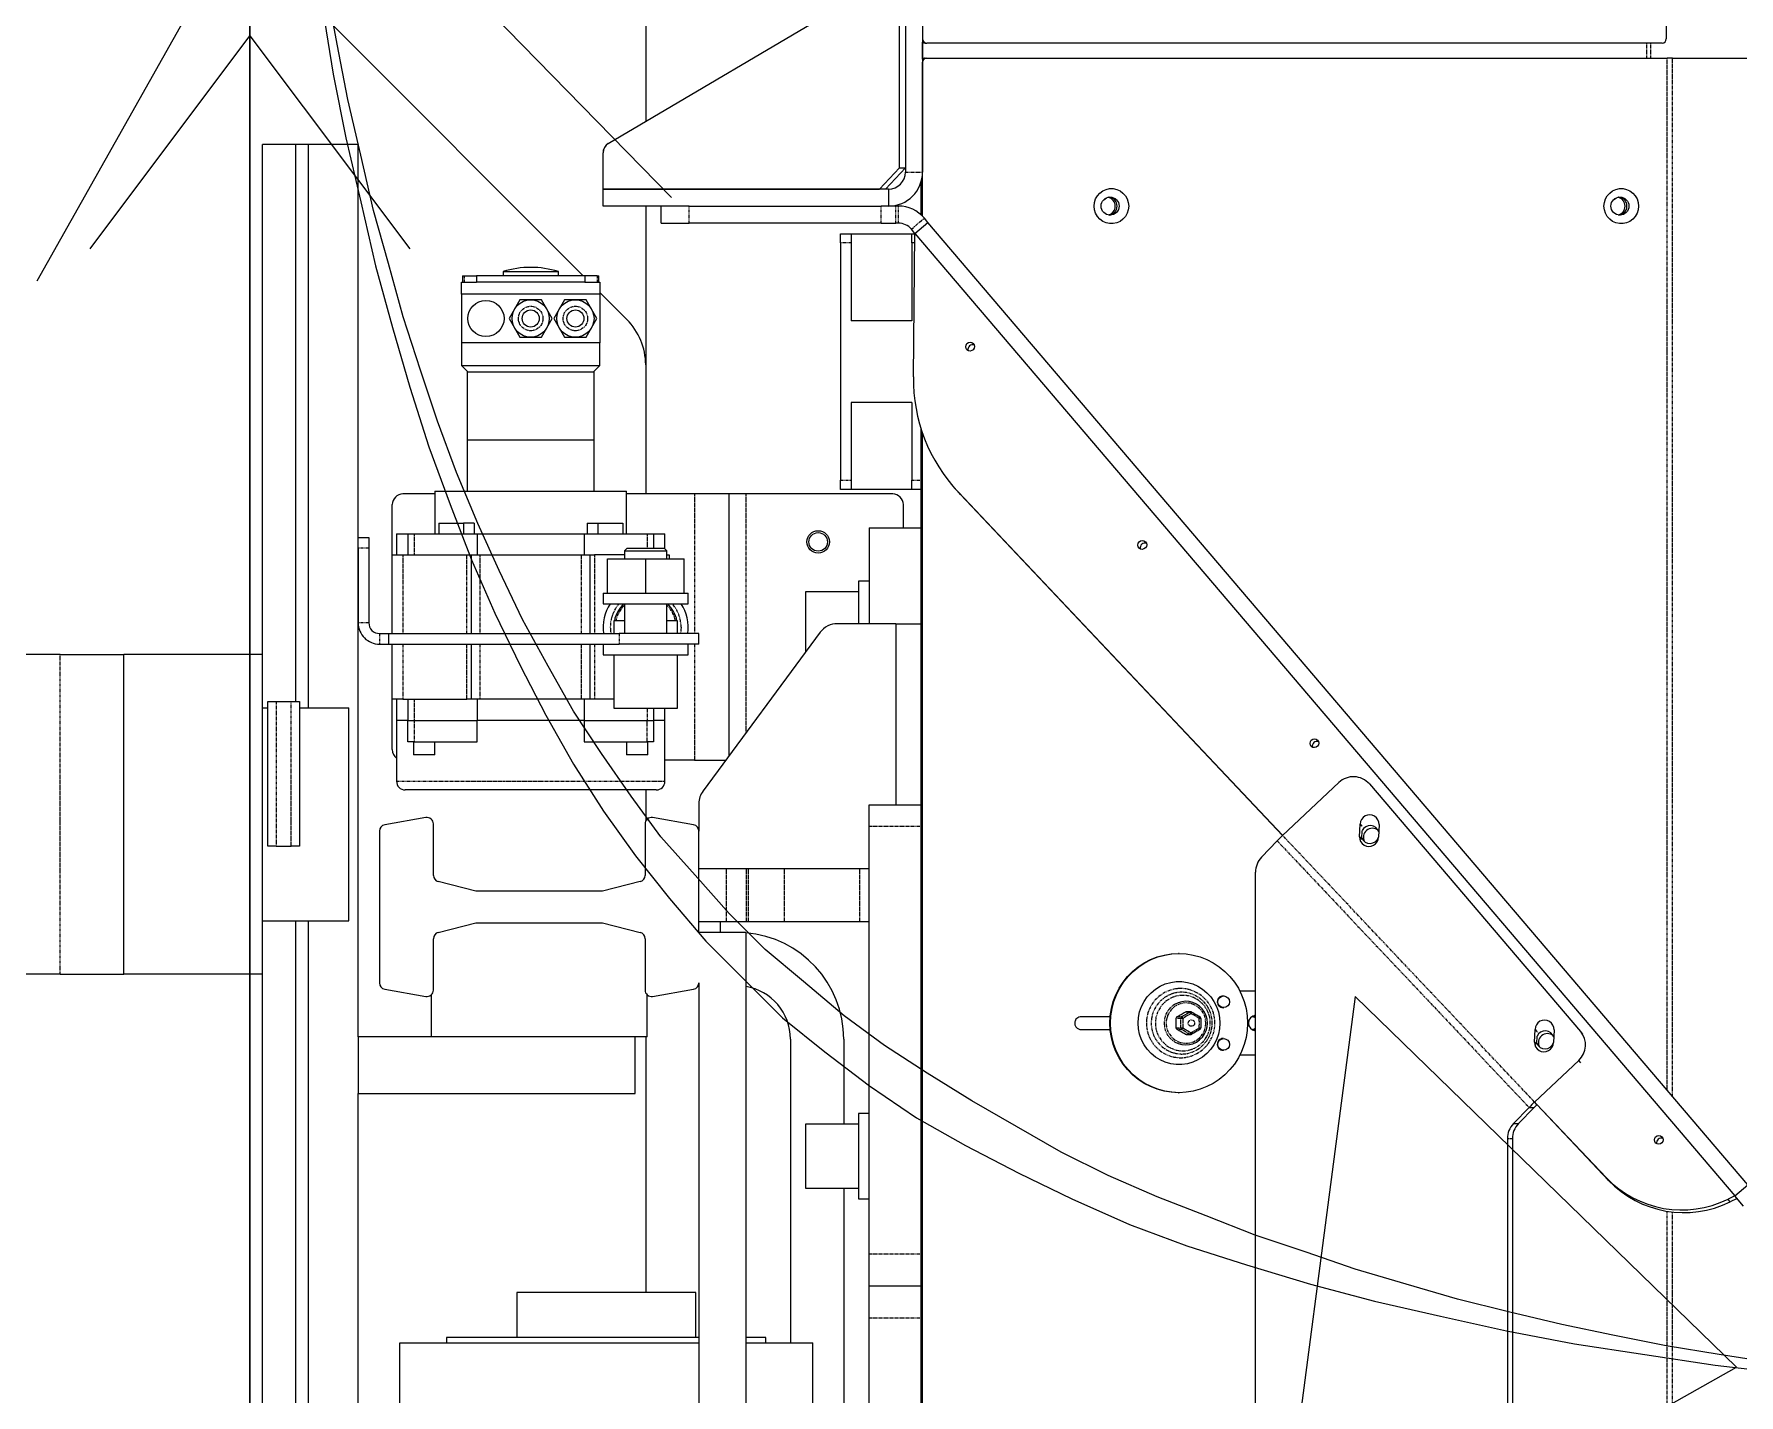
# Model space of a CAD drawing. Header units: millimetres. Extents: x -18594 to 273470, y -238787 to 48452.
# Drawn here: x 68400 to 69200, y -114764 to -114125 of the extents above; entities that cross this region are included whole.
import ezdxf

# ---------------------------------------------------------------- set-up
doc = ezdxf.new("R2010")
doc.units = ezdxf.units.MM
doc.linetypes.add('Xref AGV layout$0$PHANTOM', pattern=[2.5, 1.25, -0.25, 0.25, -0.25, 0.25, -0.25])
doc.layers.add('AM_BOR', color=4, linetype='Continuous', lineweight=25)
for name, color, linetype, true_color in [('Xref AGV layout$0$Ndc8_F_Moderate', 5, 'Continuous', 0x0000ff), ('Xref AGV layout$0$Ndc8_F_TurnLeftModerate', 5, 'Continuous', 0x0000ff), ('Xref AGV layout$0$Ndc8_InAdjust_HOP', 1, 'Continuous', 0xff0000), ('Xref AGV layout$0$Ndc8_R_TurnRight_InAdj_Slow', 1, 'Continuous', 0xff0000)]:
    doc.layers.add(name, color=color, linetype=linetype, true_color=true_color)

# ---------------------------------------------------------------- blocks, each defined once
blk = doc.blocks.new('Xref AGV layout$0$A$C343F789C')
at = {"color": 7, "linetype": 'Continuous', "lineweight": 25}
for p, q in [((3451.44, 1824.95), (3451.44, 1795.38)), ((2954.59, 1746.31), (3073.11, 1816.26)), ((2972.17, 1816.88), (2972.17, 1756.69)), ((3091.43, 1734.88), (3091.43, 1816.88)), ((3094.17, 1816.88), (3094.17, 1732.88)), ((3102.17, 1816.88), (3102.17, 1732.88)), ((2942.85, 1684.13), (2823.63, 1803.35)), ((3102.19, 1785.89), (3102.19, 1793.84)), ((3103.44, 1793.38), (3104.14, 1793.38)), ((3449.47, 1793.38), (3104.14, 1793.38)), ((3103.49, 1786.38), (3104.17, 1786.38)), ((3104.17, 1786.38), (3451.83, 1786.38)), ((3454.32, 1786.38), (3451.83, 1786.38)), ((3454.32, 1786.38), (3635.03, 1786.38)), ((3102.2, 1712.17), (3102.2, 1784.38)), ((2807.93, 1745.88), (2792.17, 1745.88)), ((2792.17, 1506.38), (2792.17, 1745.88)), ((2807.93, 1484.3), (2807.93, 1745.88)), ((2813.76, 1745.88), (2807.93, 1745.88)), ((2813.76, 1481.38), (2813.76, 1745.88)), ((2837.17, 1745.88), (2813.76, 1745.88)), ((2837.17, 1326.88), (2837.17, 1745.88)), ((2952.17, 1724.88), (2952.17, 1741.94)), ((3082.04, 1724.88), (3091.43, 1734.88)), ((3094.17, 1734.88), (3084.77, 1724.88)), ((3091.43, 1734.88), (3094.17, 1734.88)), ((2952.17, 1716.88), (2952.17, 1724.88)), ((3086.17, 1724.88), (2952.17, 1724.88)), ((2952.17, 1724.88), (3082.04, 1724.88)), ((3086.17, 1724.88), (3086.17, 1716.88)), ((3101.52, 1712.82), (3101.52, 1728.36)), ((2991.72, 1716.88), (2952.17, 1716.88)), ((2972.17, 1716.88), (2972.17, 1581.76)), ((2979.4, 1708.88), (2979.4, 1716.88)), ((2992.56, 1716.88), (2991.72, 1716.88)), ((2992.56, 1716.88), (3082.79, 1716.88)), ((3083.65, 1716.88), (3082.79, 1716.88)), ((3086.17, 1716.88), (3083.65, 1716.88)), ((3089.64, 1716.88), (3086.17, 1716.88)), ((3090.86, 1716.88), (3089.64, 1716.88)), ((2979.4, 1708.88), (2992.56, 1708.88)), ((3082.79, 1708.88), (2992.56, 1708.88)), ((3082.79, 1708.88), (3089.64, 1708.88)), ((3090.86, 1708.88), (3089.64, 1708.88)), ((3098.64, 1704.08), (3096.95, 1706.07)), ((3098.64, 1704.08), (3104.73, 1709.27)), ((3104.73, 1709.27), (3103.04, 1711.26)), ((3489.76, 1257.49), (3104.73, 1709.27)), ((3063.67, 1703.88), (3068.67, 1703.88)), ((3063.67, 1699.58), (3063.67, 1703.88)), ((3063.67, 1699.58), (3063.67, 1588.18)), ((3068.67, 1703.88), (3097.17, 1703.88)), ((3068.67, 1703.88), (3068.67, 1699.58)), ((3068.67, 1699.58), (3068.67, 1663.09)), ((3097.17, 1703.88), (3098.64, 1703.88)), ((3097.17, 1699.58), (3097.17, 1703.88)), ((3097.17, 1699.58), (3097.17, 1663.09)), ((3097.88, 1636.74), (3098.64, 1704.08)), ((3098.64, 1704.08), (3483.67, 1252.3)), ((2886.17, 1684.13), (2886.17, 1681.13)), ((2886.17, 1684.13), (2886.98, 1684.13)), ((2886.98, 1684.13), (2892.67, 1684.13)), ((2892.67, 1684.13), (2892.67, 1681.13)), ((2943.67, 1684.13), (2892.67, 1684.13)), ((2905.17, 1686.13), (2905.17, 1684.13)), ((2905.17, 1686.13), (2931.17, 1686.13)), ((2931.17, 1684.13), (2931.17, 1686.13)), ((2943.67, 1684.13), (2943.67, 1681.13)), ((2949.36, 1684.13), (2943.67, 1684.13)), ((2949.36, 1684.13), (2950.17, 1684.13)), ((2950.17, 1681.13), (2950.17, 1684.13)), ((2885.67, 1675.63), (2885.67, 1681.13)), ((2885.67, 1681.13), (2892.67, 1681.13)), ((2950.67, 1675.63), (2885.67, 1675.63)), ((2885.67, 1675.63), (2885.67, 1652.63)), ((2943.67, 1681.13), (2892.67, 1681.13)), ((2943.67, 1681.13), (2950.67, 1681.13)), ((2950.67, 1681.13), (2950.67, 1675.63)), ((2963.38, 1663.6), (2950.67, 1676.31)), ((2950.67, 1675.63), (2950.67, 1652.63)), ((2910.59, 1668.51), (2908.06, 1664.13)), ((2913.12, 1672.88), (2910.59, 1668.51)), ((2918.17, 1672.88), (2913.12, 1672.88)), ((2923.22, 1672.88), (2918.17, 1672.88)), ((2925.75, 1668.51), (2923.22, 1672.88)), ((2928.27, 1664.13), (2925.75, 1668.51)), ((2931.59, 1668.51), (2929.06, 1664.13)), ((2934.12, 1672.88), (2931.59, 1668.51)), ((2939.17, 1672.88), (2934.12, 1672.88)), ((2944.22, 1672.88), (2939.17, 1672.88)), ((2946.75, 1668.51), (2944.22, 1672.88)), ((2949.27, 1664.13), (2946.75, 1668.51)), ((2908.06, 1664.13), (2910.59, 1659.76)), ((2910.59, 1659.76), (2913.12, 1655.38)), ((2923.22, 1655.38), (2925.75, 1659.76)), ((2925.75, 1659.76), (2928.27, 1664.13)), ((2929.06, 1664.13), (2931.59, 1659.76)), ((2931.59, 1659.76), (2934.12, 1655.38)), ((2944.22, 1655.38), (2946.75, 1659.76)), ((2946.75, 1659.76), (2949.27, 1664.13)), ((3097.17, 1663.09), (3068.67, 1663.09)), ((2885.67, 1652.63), (2885.67, 1642.13)), ((2950.67, 1652.63), (2885.67, 1652.63)), ((2913.12, 1655.38), (2918.17, 1655.38)), ((2918.17, 1655.38), (2923.22, 1655.38)), ((2934.12, 1655.38), (2939.17, 1655.38)), ((2939.17, 1655.38), (2944.22, 1655.38)), ((2950.67, 1642.13), (2950.67, 1652.63)), ((2885.67, 1642.13), (2888.67, 1639.13)), ((2885.67, 1642.13), (2950.67, 1642.13)), ((2947.67, 1639.13), (2950.67, 1642.13)), ((2888.42, 1639.13), (2888.42, 1607.13)), ((2888.42, 1639.13), (2947.92, 1639.13)), ((2947.92, 1607.13), (2947.92, 1639.13)), ((3097.17, 1624.67), (3068.67, 1624.67)), ((3068.67, 1624.67), (3068.67, 1588.18)), ((3097.17, 1624.67), (3097.17, 1588.18)), ((3101.52, 679.52), (3101.52, 1612.24)), ((3102.2, 681.58), (3102.2, 1610.19)), ((2888.42, 1607.13), (2888.42, 1583.13)), ((2888.42, 1607.13), (2947.92, 1607.13)), ((2947.92, 1583.13), (2947.92, 1607.13)), ((3063.67, 1583.88), (3063.67, 1588.18)), ((3068.67, 1588.18), (3068.67, 1583.88)), ((3097.17, 1583.88), (3097.17, 1588.18)), ((3116.26, 1585.64), (3117.33, 1584.39)), ((2873.17, 1581.76), (2858.17, 1581.76)), ((2873.17, 1583.13), (2873.17, 1563.13)), ((2873.17, 1583.13), (2963.17, 1583.13)), ((2963.17, 1563.13), (2963.17, 1583.13)), ((2995.17, 1581.76), (2963.17, 1581.76)), ((3011.17, 1581.76), (2995.17, 1581.76)), ((3011.17, 1581.76), (3011.17, 1458.68)), ((3019.17, 1581.76), (3011.17, 1581.76)), ((3088.17, 1581.76), (3019.17, 1581.76)), ((3068.67, 1583.88), (3063.67, 1583.88)), ((3097.17, 1583.88), (3068.67, 1583.88)), ((3101.52, 1583.88), (3097.17, 1583.88)), ((3119.97, 1581.45), (3117.33, 1584.39)), ((3271.33, 1421.49), (3118.9, 1582.7)), ((3271.26, 1421.43), (3119.97, 1581.45)), ((2853.17, 1553.13), (2853.17, 1576.76)), ((3093.17, 1565.88), (3093.17, 1576.76)), ((2837.17, 1561.26), (2842.17, 1561.26)), ((2842.17, 1561.26), (2842.17, 1556.26)), ((2855.17, 1563.13), (2855.17, 1553.13)), ((2855.17, 1563.13), (2860.42, 1563.13)), ((2860.42, 1563.13), (2860.42, 1553.13)), ((2860.42, 1563.13), (2863.42, 1563.13)), ((2863.42, 1563.13), (2892.99, 1563.13)), ((2874.96, 1568.13), (2874.96, 1563.13)), ((2874.96, 1568.13), (2886.62, 1568.13)), ((2886.62, 1568.13), (2886.62, 1563.13)), ((2891.64, 1568.13), (2886.62, 1568.13)), ((2891.64, 1568.13), (2891.64, 1563.13)), ((2892.99, 1563.13), (2892.99, 1553.13)), ((2892.99, 1563.13), (2943.35, 1563.13)), ((2943.35, 1563.13), (2943.35, 1553.13)), ((2943.35, 1563.13), (2972.92, 1563.13)), ((2944.7, 1568.13), (2944.7, 1563.13)), ((2944.7, 1568.13), (2949.71, 1568.13)), ((2949.71, 1568.13), (2949.71, 1563.13)), ((2949.71, 1568.13), (2961.38, 1568.13)), ((2961.38, 1568.13), (2961.38, 1563.13)), ((2972.92, 1563.13), (2975.92, 1563.13)), ((2975.92, 1563.13), (2975.92, 1556.26)), ((2975.92, 1563.13), (2981.17, 1563.13)), ((2981.17, 1556.01), (2981.17, 1563.13)), ((3077.17, 1565.88), (3077.17, 1520.88)), ((3077.17, 1565.88), (3101.52, 1565.88)), ((2837.17, 1556.26), (2837.17, 1521.26)), ((2842.17, 1556.26), (2842.17, 1521.26)), ((2853.17, 1516.26), (2853.17, 1553.13)), ((2853.17, 1553.13), (2858.17, 1553.13)), ((2858.17, 1553.13), (2888.17, 1553.13)), ((2888.17, 1553.13), (2890.17, 1553.13)), ((2890.17, 1553.13), (2890.17, 1516.26)), ((2890.17, 1553.13), (2894.3, 1553.13)), ((2894.3, 1553.13), (2942.03, 1553.13)), ((2942.03, 1553.13), (2946.17, 1553.13)), ((2946.17, 1516.26), (2946.17, 1553.13)), ((2946.17, 1553.13), (2948.17, 1553.13)), ((2962.17, 1553.13), (2948.17, 1553.13)), ((2963.42, 1556.26), (2962.17, 1555.01)), ((2962.17, 1555.01), (2962.17, 1551.26)), ((2962.17, 1555.01), (2982.17, 1555.01)), ((2963.42, 1556.26), (2980.92, 1556.26)), ((2982.17, 1555.01), (2980.92, 1556.26)), ((2982.17, 1551.26), (2982.17, 1555.01)), ((2982.17, 1553.13), (2983.17, 1553.13)), ((2983.17, 1553.13), (2983.17, 1551.26)), ((2954.17, 1535.26), (2954.17, 1551.26)), ((2954.17, 1551.26), (2972.17, 1551.26)), ((2972.17, 1535.26), (2972.17, 1551.26)), ((2972.17, 1551.26), (2990.17, 1551.26)), ((2990.17, 1535.26), (2990.17, 1551.26)), ((3077.17, 1540.88), (3072.17, 1540.88)), ((3072.17, 1540.88), (3072.17, 1520.88)), ((2952.17, 1535.26), (2952.17, 1530.26)), ((2952.17, 1535.26), (2954.17, 1535.26)), ((2952.17, 1530.26), (2992.17, 1530.26)), ((2954.17, 1535.26), (2955.62, 1535.26)), ((2955.62, 1535.26), (2970.72, 1535.26)), ((2962.17, 1530.26), (2962.17, 1516.26)), ((2970.72, 1535.26), (2972.17, 1535.26)), ((2972.17, 1535.26), (2973.62, 1535.26)), ((2973.62, 1535.26), (2988.72, 1535.26)), ((2982.17, 1516.26), (2982.17, 1530.26)), ((2988.72, 1535.26), (2990.17, 1535.26)), ((2990.17, 1535.26), (2992.17, 1535.26)), ((2992.17, 1530.26), (2992.17, 1535.26)), ((3072.17, 1535.88), (3047.17, 1535.88)), ((3047.17, 1535.88), (3047.17, 1520.88)), ((2957.17, 1522.26), (2957.17, 1516.26)), ((2962.17, 1522.26), (2957.17, 1522.26)), ((2987.17, 1522.26), (2982.17, 1522.26)), ((2987.17, 1516.26), (2987.17, 1522.26)), ((2847.17, 1516.26), (2851.42, 1516.26)), ((2851.42, 1516.26), (2851.42, 1511.26)), ((2851.42, 1516.26), (2959.67, 1516.26)), ((2997.17, 1516.26), (2959.67, 1516.26)), ((2997.17, 1511.26), (2997.17, 1516.26)), ((3054.13, 1516.82), (2999.13, 1442.38)), ((3047.17, 1520.88), (3047.17, 1507.41)), ((3089.67, 1520.88), (3062.17, 1520.88)), ((3089.67, 1520.88), (3089.67, 1435.88)), ((3089.67, 1520.88), (3101.52, 1520.88)), ((2697.17, 1506.38), (357.17, 1506.38)), ((2697.17, 1506.38), (2727.17, 1506.38)), ((2792.17, 1506.38), (2727.17, 1506.38)), ((2727.17, 1356.38), (2727.17, 1506.38)), ((2792.17, 1356.38), (2792.17, 1506.38)), ((2847.17, 1511.26), (2851.42, 1511.26)), ((2851.42, 1511.26), (2959.67, 1511.26)), ((2853.17, 1485.38), (2853.17, 1511.26)), ((2890.17, 1511.26), (2890.17, 1485.38)), ((2946.17, 1485.38), (2946.17, 1511.26)), ((2952.17, 1511.26), (2952.17, 1506.26)), ((2952.17, 1506.26), (2992.17, 1506.26)), ((2956.97, 1506.26), (2957.17, 1506.03)), ((2957.17, 1506.26), (2957.17, 1481.26)), ((2997.17, 1511.26), (2959.67, 1511.26)), ((2987.17, 1481.26), (2987.17, 1506.26)), ((2987.17, 1506.03), (2987.37, 1506.26)), ((2992.17, 1506.26), (2992.17, 1511.26)), ((2792.17, 1481.38), (2794.67, 1481.38)), ((2794.67, 1416.38), (2794.67, 1484.3)), ((2794.67, 1484.3), (2798.67, 1484.3)), ((2798.67, 1484.3), (2805.67, 1484.3)), ((2805.67, 1484.3), (2809.67, 1484.3)), ((2809.67, 1484.3), (2809.67, 1416.38)), ((2809.67, 1481.38), (2832.78, 1481.38)), ((2832.78, 1381.38), (2832.78, 1481.38)), ((2853.17, 1461.76), (2853.17, 1485.38)), ((2858.17, 1485.38), (2853.17, 1485.38)), ((2855.17, 1485.38), (2855.17, 1475.38)), ((2858.17, 1485.38), (2888.17, 1485.38)), ((2860.42, 1485.38), (2860.42, 1475.38)), ((2890.17, 1485.38), (2888.17, 1485.38)), ((2894.3, 1485.38), (2890.17, 1485.38)), ((2892.99, 1485.38), (2892.99, 1475.38)), ((2942.03, 1485.38), (2894.3, 1485.38)), ((2946.17, 1485.38), (2942.03, 1485.38)), ((2943.35, 1485.38), (2943.35, 1475.38)), ((2948.17, 1485.38), (2946.17, 1485.38)), ((2957.17, 1485.38), (2948.17, 1485.38)), ((2957.17, 1481.26), (2987.17, 1481.26)), ((2975.92, 1481.26), (2975.92, 1475.38)), ((2981.17, 1475.38), (2981.17, 1481.26)), ((2855.17, 1475.38), (2855.17, 1446.88)), ((2860.42, 1475.38), (2855.17, 1475.38)), ((2860.42, 1465.38), (2860.42, 1475.38)), ((2860.42, 1475.38), (2863.42, 1475.38)), ((2863.42, 1475.38), (2892.99, 1475.38)), ((2892.99, 1465.38), (2892.99, 1475.38)), ((2943.35, 1475.38), (2892.99, 1475.38)), ((2943.35, 1475.38), (2943.35, 1465.38)), ((2943.35, 1475.38), (2972.92, 1475.38)), ((2972.92, 1475.38), (2975.92, 1475.38)), ((2981.17, 1475.38), (2975.92, 1475.38)), ((2975.92, 1475.38), (2975.92, 1465.38)), ((2981.17, 1446.88), (2981.17, 1475.38)), ((2863.42, 1465.38), (2860.42, 1465.38)), ((2863.17, 1465.38), (2863.17, 1459.38)), ((2863.42, 1465.38), (2892.99, 1465.38)), ((2873.17, 1459.38), (2873.17, 1465.38)), ((2943.35, 1465.38), (2972.92, 1465.38)), ((2963.17, 1465.38), (2963.17, 1459.38)), ((2975.92, 1465.38), (2972.92, 1465.38)), ((2973.17, 1459.38), (2973.17, 1465.38)), ((2873.17, 1459.38), (2863.17, 1459.38)), ((2973.17, 1459.38), (2963.17, 1459.38)), ((2995.17, 1456.76), (2981.17, 1456.76)), ((2995.17, 1456.76), (3009.75, 1456.76)), ((2977.17, 1442.88), (2859.17, 1442.88)), ((2972.17, 1442.88), (2972.17, 1428.19)), ((3271.29, 1421.46), (3297.67, 1446.27)), ((3312, 1445.65), (3411.23, 1329.5)), ((2997.17, 1436.43), (2997.17, 1423.48)), ((3077.17, 1425.88), (3077.17, 1435.88)), ((3077.17, 1435.88), (3101.52, 1435.88)), ((2868.95, 1429.84), (2849.65, 1426.43)), ((2872.47, 1402.75), (2872.47, 1426.88)), ((2971.87, 1426.88), (2971.87, 1402.75)), ((2994.69, 1426.43), (2975.39, 1429.84)), ((3077.17, 1405.88), (3077.17, 1425.88)), ((3307.38, 1420.89), (3307.66, 1426.81)), ((3316.57, 1426.59), (3316.29, 1420.67)), ((2847.17, 1423.48), (2847.17, 1352.29)), ((2997.17, 1375.88), (2997.17, 1423.48)), ((3261.36, 1411.31), (3268.72, 1418.93)), ((3308.47, 1420.24), (3308.63, 1423.68)), ((2798.67, 1416.38), (2794.67, 1416.38)), ((2798.67, 1416.38), (2805.67, 1416.38)), ((2809.67, 1416.38), (2805.67, 1416.38)), ((3010.05, 1405.88), (2997.17, 1405.88)), ((3019.59, 1405.88), (3010.05, 1405.88)), ((3020.44, 1405.88), (3019.59, 1405.88)), ((3037.3, 1405.88), (3020.44, 1405.88)), ((3072.72, 1405.88), (3037.3, 1405.88)), ((3077.17, 1405.88), (3072.72, 1405.88)), ((3077.17, 1380.88), (3077.17, 1405.88)), ((3258.52, 887.56), (3258.52, 1404.2)), ((2892.47, 1395.38), (2874.74, 1399.84)), ((2951.87, 1395.38), (2892.47, 1395.38)), ((2969.6, 1399.84), (2951.87, 1395.38)), ((2792.17, 1381.38), (2832.78, 1381.38)), ((2807.93, 913.3), (2807.93, 1381.38)), ((2813.76, 910.38), (2813.76, 1381.38)), ((2874.74, 1375.93), (2892.47, 1380.38)), ((2892.47, 1380.38), (2951.87, 1380.38)), ((2951.87, 1380.38), (2969.6, 1375.93)), ((3010.05, 1380.88), (2997.17, 1380.88)), ((3007.17, 1380.88), (3007.17, 1375.88)), ((3019.59, 1380.88), (3010.05, 1380.88)), ((3020.44, 1380.88), (3019.59, 1380.88)), ((3037.3, 1380.88), (3020.44, 1380.88)), ((3072.72, 1380.88), (3037.3, 1380.88)), ((3077.17, 1380.88), (3072.72, 1380.88)), ((3077.17, 1225.01), (3077.17, 1380.88)), ((2872.47, 1348.88), (2872.47, 1373.02)), ((2971.87, 1373.02), (2971.87, 1348.88)), ((3019.17, 1375.88), (2997.17, 1375.88)), ((3019.17, 1375.88), (3007.17, 1375.88)), ((3019.17, 1375.88), (3019.17, 915.88)), ((3019.17, 1375.88), (3019.17, 1375.88)), ((3222.62, 1366.03), (3222.35, 1366.03)), ((2697.17, 1356.38), (357.17, 1356.38)), ((2697.17, 1356.38), (2727.17, 1356.38)), ((2792.17, 1356.38), (2727.17, 1356.38)), ((2792.17, 947.38), (2792.17, 1356.38)), ((2849.65, 1349.33), (2868.95, 1345.93)), ((2871.47, 1346.65), (2871.47, 1326.88)), ((2972.87, 1326.88), (2972.87, 1346.65)), ((2975.39, 1345.93), (2994.69, 1349.33)), ((2997.17, 1352.29), (2997.17, 939.48)), ((3243.57, 1346.13), (3243.31, 1346.13)), ((3258.52, 1348.38), (3251.2, 1348.38)), ((3228.11, 1338.71), (3226, 1338.71)), ((3243.31, 1340.63), (3243.57, 1340.63)), ((3232.32, 1336.41), (3232.3, 1336.41)), ((3232.3, 1330.35), (3232.32, 1330.36)), ((3232.81, 1335.56), (3232.79, 1335.55)), ((3232.79, 1331.22), (3232.81, 1331.21)), ((3389.54, 1324.49), (3389.81, 1330.41)), ((3398.73, 1330.19), (3398.45, 1324.27)), ((3412.32, 1328.21), (3411.3, 1329.42)), ((2837.17, 1326.88), (2837.17, 1300.28)), ((2913.77, 1326.88), (2837.17, 1326.88)), ((2930.56, 1326.88), (2913.77, 1326.88)), ((2967.17, 1326.88), (2930.56, 1326.88)), ((2972.87, 1326.88), (2967.17, 1326.88)), ((2967.17, 1300.28), (2967.17, 1326.88)), ((2972.17, 1326.88), (2972.17, 1206.88)), ((3040.17, 1325.88), (3040.17, 1183.38)), ((3065.17, 1325.88), (3065.17, 1285.88)), ((3226, 1328.05), (3228.11, 1328.05)), ((3243.57, 1326.13), (3243.31, 1326.13)), ((3390.63, 1323.84), (3390.79, 1327.28)), ((3243.31, 1320.63), (3243.57, 1320.63)), ((3258.52, 1318.38), (3251.2, 1318.38)), ((3410.35, 1315.9), (3389.57, 1296.35)), ((2837.17, 1300.28), (2967.17, 1300.28)), ((2837.17, 991.48), (2837.17, 1300.28)), ((3222.35, 1300.73), (3222.62, 1300.73)), ((3077.17, 1290.88), (3072.17, 1290.88)), ((3072.17, 1290.88), (3072.17, 1270.88)), ((3387, 1293.82), (3379.64, 1286.21)), ((3389.34, 1293.82), (3381.98, 1286.21)), ((3390.74, 1295.19), (3390.63, 1295.09)), ((3424.29, 1259.58), (3390.68, 1295.13)), ((3423.22, 1260.84), (3390.7, 1295.23)), ((3072.17, 1285.88), (3047.17, 1285.88)), ((3047.17, 1285.88), (3047.17, 1270.88)), ((3376.8, 1279.1), (3376.8, 1012.67)), ((3379.15, 1279.1), (3379.15, 1012.67)), ((3047.17, 1270.88), (3047.17, 1255.88)), ((3072.17, 1270.88), (3072.17, 1250.88)), ((3483.67, 1252.3), (3489.76, 1257.49)), ((3047.17, 1255.88), (3072.17, 1255.88)), ((3065.17, 1255.88), (3065.17, 1035.88)), ((3072.17, 1250.88), (3077.17, 1250.88)), ((3483.67, 1252.3), (3480.43, 1250.74)), ((3484.74, 1251.05), (3481.5, 1249.49)), ((3487.76, 1247.5), (3483.67, 1252.3)), ((3077.17, 1210.01), (3077.17, 1225.01)), ((3077.17, 1210.01), (3101.52, 1210.01)), ((3077.17, 1195.01), (3077.17, 1210.01)), ((2911.67, 1206.88), (2911.67, 1185.88)), ((2995.67, 1206.88), (2911.67, 1206.88)), ((2995.67, 1185.88), (2995.67, 1206.88)), ((3077.17, 1096.76), (3077.17, 1195.01)), ((2878.67, 1185.88), (2878.67, 1183.38)), ((2997.17, 1185.88), (2878.67, 1185.88)), ((3028.67, 1185.88), (3019.17, 1185.88)), ((3028.67, 1183.38), (3028.67, 1185.88)), ((2856.67, 1108.38), (2856.67, 1183.38)), ((2856.67, 1183.38), (2997.17, 1183.38)), ((3019.17, 1183.38), (3050.67, 1183.38)), ((3050.67, 1108.38), (3050.67, 1183.38))]:
    blk.add_line(p, q, dxfattribs=at)
at = {"color": 8, "linetype": 'Xref AGV layout$0$PHANTOM', "lineweight": 18}
for p, q in [((3442.33, 1786.38), (3442.33, 1793.38)), ((3444.2, 1786.38), (3444.2, 1793.38)), ((3451.83, 1302), (3451.83, 1786.38)), ((3454.32, 1299.08), (3454.32, 1786.38)), ((3102.2, 1784.38), (3102.17, 1784.38)), ((3094.17, 1732.88), (3102.17, 1732.88)), ((2992.56, 1708.88), (2992.56, 1716.88)), ((3082.79, 1708.88), (3082.79, 1716.88)), ((3089.64, 1708.88), (3089.64, 1716.88)), ((3090.86, 1708.88), (3090.86, 1716.88)), ((3096.95, 1706.07), (3103.04, 1711.26)), ((3068.67, 1699.58), (3063.67, 1699.58)), ((3098.59, 1699.58), (3097.17, 1699.58)), ((2886.98, 1684.13), (2886.98, 1681.13)), ((2949.36, 1684.13), (2949.36, 1681.13)), ((3063.67, 1588.18), (3068.67, 1588.18)), ((3097.17, 1588.18), (3101.52, 1588.18)), ((2995.17, 1581.76), (2995.17, 1516.26)), ((3019.17, 1581.76), (3019.17, 1469.51)), ((3119.97, 1581.45), (3118.9, 1582.7)), ((2863.42, 1563.13), (2863.42, 1553.13)), ((2972.92, 1563.13), (2972.92, 1556.26)), ((2842.17, 1556.26), (2837.17, 1556.26)), ((2858.17, 1553.13), (2858.17, 1516.26)), ((2888.17, 1516.26), (2888.17, 1553.13)), ((2894.3, 1553.13), (2894.3, 1516.26)), ((2942.03, 1516.26), (2942.03, 1553.13)), ((2948.17, 1553.13), (2948.17, 1516.26)), ((2842.17, 1521.26), (2837.17, 1521.26)), ((2847.17, 1516.26), (2847.17, 1511.26)), ((2959.67, 1516.26), (2959.67, 1511.26)), ((2697.17, 1356.38), (2697.17, 1506.38)), ((2858.17, 1511.26), (2858.17, 1485.38)), ((2888.17, 1485.38), (2888.17, 1511.26)), ((2894.3, 1511.26), (2894.3, 1485.38)), ((2942.03, 1485.38), (2942.03, 1511.26)), ((2948.17, 1511.26), (2948.17, 1485.38)), ((2995.17, 1511.26), (2995.17, 1456.76)), ((2798.67, 1484.3), (2798.67, 1416.38)), ((2805.67, 1416.38), (2805.67, 1484.3)), ((2863.42, 1485.38), (2863.42, 1475.38)), ((2972.92, 1481.26), (2972.92, 1475.38)), ((2863.42, 1475.38), (2863.42, 1465.38)), ((2972.92, 1465.38), (2972.92, 1475.38)), ((2855.17, 1446.88), (2981.17, 1446.88)), ((3077.17, 1425.88), (3101.52, 1425.88)), ((3307.66, 1426.81), (3308.68, 1425.6)), ((3268.72, 1418.93), (3387, 1293.82)), ((3389.57, 1296.35), (3271.29, 1421.46)), ((3307.38, 1420.89), (3308.4, 1419.67)), ((3010.05, 1380.88), (3010.05, 1405.88)), ((3019.59, 1380.88), (3019.59, 1405.88)), ((3020.44, 1380.88), (3020.44, 1405.88)), ((3037.3, 1380.88), (3037.3, 1405.88)), ((3072.72, 1380.88), (3072.72, 1405.88)), ((3227.62, 1338.58), (3225.51, 1338.58)), ((3223.43, 1335.55), (3221.33, 1335.55)), ((3221.33, 1331.22), (3223.43, 1331.22)), ((3221.82, 1336.41), (3223.93, 1336.41)), ((3223.93, 1330.35), (3221.82, 1330.35)), ((3389.81, 1330.41), (3390.83, 1329.19)), ((3225.51, 1328.19), (3227.62, 1328.19)), ((3389.54, 1324.49), (3390.56, 1323.27)), ((3411.37, 1314.68), (3410.35, 1315.9)), ((3387, 1293.82), (3389.34, 1293.82)), ((3390.63, 1295.09), (3389.57, 1296.35)), ((3379.64, 1286.21), (3381.98, 1286.21)), ((3379.15, 1279.1), (3376.8, 1279.1)), ((3424.29, 1259.58), (3423.22, 1260.84)), ((3481.5, 1249.49), (3480.43, 1250.74)), ((3451.83, 1046.68), (3451.83, 1245.09)), ((3454.32, 1047.01), (3454.32, 1244.76)), ((3077.17, 1225.01), (3101.52, 1225.01)), ((3077.17, 1195.01), (3101.52, 1195.01))]:
    blk.add_line(p, q, dxfattribs=at)
at = {"color": 7, "linetype": 'Continuous', "lineweight": 25, "flags": 128}
for points in [[(3182.74, 1716.88), (3182.92, 1718.6), (3183.45, 1720.24), (3184.3, 1721.73), (3185.43, 1723.01), (3186.81, 1724.03), (3188.36, 1724.73), (3190.02, 1725.09), (3191.72, 1725.09), (3193.38, 1724.73), (3194.94, 1724.03), (3196.31, 1723.01), (3197.45, 1721.73), (3198.3, 1720.24), (3198.82, 1718.6), (3199, 1716.88), (3198.82, 1715.17), (3198.3, 1713.53), (3197.45, 1712.03), (3196.31, 1710.75), (3194.94, 1709.74), (3193.38, 1709.04), (3191.72, 1708.68), (3190.02, 1708.68), (3188.36, 1709.04), (3186.81, 1709.74), (3185.43, 1710.75), (3184.3, 1712.03), (3183.45, 1713.53), (3182.92, 1715.17), (3182.74, 1716.88)], [(3422.19, 1716.88), (3422.37, 1718.6), (3422.89, 1720.24), (3423.74, 1721.73), (3424.88, 1723.01), (3426.25, 1724.03), (3427.8, 1724.73), (3429.47, 1725.09), (3431.17, 1725.09), (3432.83, 1724.73), (3434.38, 1724.03), (3435.76, 1723.01), (3436.89, 1721.73), (3437.74, 1720.24), (3438.27, 1718.6), (3438.44, 1716.88), (3438.27, 1715.17), (3437.74, 1713.53), (3436.89, 1712.03), (3435.76, 1710.75), (3434.38, 1709.74), (3432.83, 1709.04), (3431.17, 1708.68), (3429.47, 1708.68), (3427.8, 1709.04), (3426.25, 1709.74), (3424.88, 1710.75), (3423.74, 1712.03), (3422.89, 1713.53), (3422.37, 1715.17), (3422.19, 1716.88)], [(3124.53, 1648.86), (3123.73, 1649.01), (3123.06, 1649.44), (3122.6, 1650.1), (3122.45, 1650.89), (3122.6, 1651.69), (3123.06, 1652.37), (3123.73, 1652.84), (3124.53, 1653.01), (3125.32, 1652.87), (3126, 1652.44), (3126.45, 1651.77), (3126.61, 1650.98), (3126.45, 1650.19), (3126, 1649.5), (3125.32, 1649.04), (3124.53, 1648.86)], [(3205.37, 1555.77), (3204.58, 1555.92), (3203.9, 1556.35), (3203.45, 1557.01), (3203.29, 1557.8), (3203.45, 1558.6), (3203.9, 1559.28), (3204.58, 1559.75), (3205.37, 1559.92), (3206.17, 1559.78), (3206.85, 1559.35), (3207.3, 1558.68), (3207.45, 1557.89), (3207.3, 1557.1), (3206.85, 1556.41), (3206.17, 1555.95), (3205.37, 1555.77)], [(3286.22, 1462.68), (3285.42, 1462.83), (3284.75, 1463.26), (3284.3, 1463.92), (3284.14, 1464.71), (3284.3, 1465.51), (3284.75, 1466.19), (3285.42, 1466.66), (3286.22, 1466.83), (3287.02, 1466.69), (3287.69, 1466.26), (3288.14, 1465.59), (3288.3, 1464.8), (3288.14, 1464.01), (3287.69, 1463.32), (3287.02, 1462.86), (3286.22, 1462.68)], [(3222.35, 1300.73), (3218.99, 1300.91), (3215.66, 1301.45), (3212.41, 1302.33), (3209.27, 1303.56), (3206.27, 1305.11), (3203.44, 1306.97), (3200.82, 1309.12), (3198.44, 1311.54), (3196.32, 1314.19), (3194.49, 1317.06), (3192.96, 1320.1), (3191.76, 1323.29), (3190.88, 1326.59), (3190.36, 1329.97), (3190.18, 1333.38), (3190.36, 1336.8), (3190.88, 1340.17), (3191.76, 1343.47), (3192.96, 1346.66), (3194.49, 1349.71), (3196.32, 1352.57), (3198.44, 1355.23), (3200.82, 1357.65), (3203.44, 1359.8), (3206.27, 1361.66), (3209.27, 1363.21), (3212.41, 1364.43), (3215.66, 1365.32), (3218.99, 1365.85), (3222.35, 1366.03)], [(3254.79, 1333.38), (3254.61, 1329.97), (3254.09, 1326.59), (3253.22, 1323.29), (3252.01, 1320.1), (3250.48, 1317.06), (3248.65, 1314.19), (3246.53, 1311.54), (3244.15, 1309.12), (3241.53, 1306.97), (3238.71, 1305.11), (3235.71, 1303.56), (3232.56, 1302.33), (3229.31, 1301.45), (3225.99, 1300.91), (3222.62, 1300.73), (3219.26, 1300.91), (3215.93, 1301.45), (3212.68, 1302.33), (3209.54, 1303.56), (3206.54, 1305.11), (3203.71, 1306.97), (3201.1, 1309.12), (3198.72, 1311.54), (3196.6, 1314.19), (3194.76, 1317.06), (3193.24, 1320.1), (3192.03, 1323.29), (3191.16, 1326.59), (3190.63, 1329.97), (3190.45, 1333.38), (3190.63, 1336.8), (3191.16, 1340.17), (3192.03, 1343.47), (3193.24, 1346.66), (3194.76, 1349.71), (3196.6, 1352.57), (3198.72, 1355.23), (3201.1, 1357.65), (3203.71, 1359.8), (3206.54, 1361.66), (3209.54, 1363.21), (3212.68, 1364.43), (3215.93, 1365.32), (3219.26, 1365.85), (3222.62, 1366.03), (3225.99, 1365.85), (3229.31, 1365.32), (3232.56, 1364.43), (3235.71, 1363.21), (3238.71, 1361.66), (3241.53, 1359.8), (3244.15, 1357.65), (3246.53, 1355.23), (3248.65, 1352.57), (3250.48, 1349.71), (3252.01, 1346.66), (3253.22, 1343.47), (3254.09, 1340.17), (3254.61, 1336.8), (3254.79, 1333.38)], [(3241.84, 1333.38), (3241.66, 1330.73), (3241.12, 1328.12), (3240.24, 1325.61), (3239.04, 1323.25), (3237.53, 1321.08), (3235.74, 1319.13), (3233.7, 1317.45), (3231.46, 1316.07), (3229.06, 1315.01), (3226.53, 1314.29), (3223.93, 1313.93), (3221.31, 1313.93), (3218.71, 1314.29), (3216.19, 1315.01), (3213.78, 1316.07), (3211.54, 1317.45), (3209.51, 1319.13), (3207.72, 1321.08), (3206.21, 1323.25), (3205, 1325.61), (3204.12, 1328.12), (3203.59, 1330.73), (3203.41, 1333.38), (3203.59, 1336.04), (3204.12, 1338.64), (3205, 1341.15), (3206.21, 1343.51), (3207.72, 1345.69), (3209.51, 1347.63), (3211.54, 1349.31), (3213.78, 1350.7), (3216.19, 1351.76), (3218.71, 1352.47), (3221.31, 1352.84), (3223.93, 1352.84), (3226.53, 1352.47), (3229.06, 1351.76), (3231.46, 1350.7), (3233.7, 1349.31), (3235.74, 1347.63), (3237.53, 1345.69), (3239.04, 1343.51), (3240.24, 1341.15), (3241.12, 1338.64), (3241.66, 1336.04), (3241.84, 1333.38)], [(3221.82, 1336.41), (3222.28, 1336.68), (3222.75, 1336.95), (3223.21, 1337.23), (3223.67, 1337.5), (3224.13, 1337.77), (3224.59, 1338.04), (3225.05, 1338.31), (3225.51, 1338.58)], [(3225.51, 1328.19), (3225.05, 1328.46), (3224.59, 1328.73), (3224.13, 1329), (3223.67, 1329.27), (3223.21, 1329.54), (3222.75, 1329.81), (3222.28, 1330.08), (3221.82, 1330.35)], [(3258.52, 1336.79), (3258.47, 1336.81), (3258.06, 1336.91)], [(3258.06, 1329.85), (3258.47, 1329.96), (3258.52, 1329.98)], [(3447.91, 1276.5), (3447.12, 1276.64), (3446.44, 1277.08), (3445.99, 1277.74), (3445.83, 1278.53), (3445.99, 1279.33), (3446.44, 1280.01), (3447.12, 1280.48), (3447.91, 1280.65), (3448.71, 1280.51), (3449.38, 1280.08), (3449.84, 1279.41), (3449.99, 1278.62), (3449.84, 1277.83), (3449.38, 1277.14), (3448.71, 1276.68), (3447.91, 1276.5)]]:
    blk.add_lwpolyline(points, dxfattribs=at)
at = {"color": 8, "linetype": 'Xref AGV layout$0$PHANTOM', "lineweight": 18, "flags": 128}
for points in [[(2988.78, 1519.26), (2988.6, 1516.84), (2988.5, 1516.26)], [(3235.24, 1333.38), (3235.06, 1335.23), (3234.53, 1337.01), (3233.67, 1338.65), (3232.51, 1340.08), (3231.1, 1341.26), (3229.48, 1342.13), (3227.73, 1342.67), (3225.91, 1342.86), (3224.09, 1342.67), (3222.34, 1342.13), (3220.73, 1341.26), (3219.31, 1340.08), (3218.15, 1338.65), (3217.29, 1337.01), (3216.76, 1335.23), (3216.58, 1333.38), (3216.76, 1331.53), (3217.29, 1329.76), (3218.15, 1328.12), (3219.31, 1326.68), (3220.73, 1325.51), (3222.34, 1324.63), (3224.09, 1324.09), (3225.91, 1323.91), (3227.73, 1324.09), (3229.48, 1324.63), (3231.1, 1325.51), (3232.51, 1326.68), (3233.67, 1328.12), (3234.53, 1329.76), (3235.06, 1331.53), (3235.24, 1333.38)], [(3232.09, 1335.61), (3232.17, 1335.77), (3232.24, 1335.92), (3232.29, 1336.05), (3232.33, 1336.17), (3232.35, 1336.27), (3232.35, 1336.35), (3232.33, 1336.39), (3232.32, 1336.41)], [(3232.32, 1330.36), (3232.33, 1330.37), (3232.35, 1330.42), (3232.35, 1330.49), (3232.33, 1330.59), (3232.29, 1330.71), (3232.24, 1330.85), (3232.17, 1331), (3232.09, 1331.15)]]:
    blk.add_lwpolyline(points, dxfattribs=at)
at = {"color": 7, "linetype": 'Continuous', "lineweight": 25}
for centre, radius in [((3190.23, 1716.89), 4.23), ((3190.23, 1716.87), 4.23), ((3429.68, 1716.89), 4.23), ((3429.68, 1716.87), 4.23), ((2897.17, 1664.13), 8.5), ((2918.17, 1664.13), 8.75), ((2918.17, 1664.13), 4), ((2939.17, 1664.13), 8.75), ((2939.17, 1664.13), 4), ((3053.17, 1559.26), 5.25), ((3053.17, 1559.26), 4.35), ((3243.6, 1343.39), 2.74), ((3243.6, 1323.39), 2.74)]:
    blk.add_circle(centre, radius, dxfattribs=at)
at = {"color": 8, "linetype": 'Xref AGV layout$0$PHANTOM', "lineweight": 18}
for centre, radius in [((2918.17, 1664.13), 5.75), ((2939.17, 1664.13), 5.75), ((3228.47, 1333.39), 1.49)]:
    blk.add_circle(centre, radius, dxfattribs=at)
at = {"color": 7, "linetype": 'Continuous', "lineweight": 25}
for centre, radius, start, end in [((3104.15, 1795.37), 1.99, 179.5656, 269.55634), ((3103.45, 1795.34), 1.95, 229.95478, 269.93423), ((3449.45, 1795.37), 1.99, 270.4441, 0.43426), ((3103.49, 1784.43), 1.95, 90.06441, 131.67325), ((3104.19, 1784.4), 1.99, 90.42906, 180.42362), ((2957.22, 1742), 5.06, 121.42716, 180.65276), ((2957.17, 1742.03), 5, 137.7307, 180), ((3086.17, 1732.88), 16, 270, 0), ((3086.17, 1732.88), 8, 270, 0), ((3090.86, 1700.88), 16, 40.43924, 90), ((3188.42, 1716.88), 4.26, 282.41065, 77.58935), ((3189.28, 1716.88), 4.26, 276.49267, 83.50733), ((3427.87, 1716.91), 4.23, 359.68262, 77.69603), ((3427.88, 1716.86), 4.23, 282.25077, 0.36977), ((3428.74, 1716.91), 4.23, 359.65446, 83.63763), ((3428.72, 1716.88), 4.26, 276.48778, 83.51222), ((3428.74, 1716.85), 4.22, 276.30549, 0.40162), ((3090.86, 1700.88), 8, 40.43924, 90), ((2918.17, 1644.88), 43.25, 72.50768, 107.49232), ((2942.17, 1642.39), 30, 0, 45), ((3125.63, 1649.64), 2.11, 64.9628, 195.91553), ((3175.15, 1635.7), 77.28, 179.22992, 223.2985), ((2858.17, 1576.76), 5, 90, 180), ((3088.17, 1576.76), 5, 0, 90), ((3206.48, 1556.55), 2.11, 64.95874, 195.91963), ((2972.17, 1519.26), 20, 146.63299, 188.62693), ((2972.17, 1519.26), 15, 132.83343, 168.46304), ((2972.17, 1519.26), 15, 11.53696, 47.16657), ((2972.17, 1519.26), 20, 351.37307, 33.36701), ((2847.17, 1521.26), 10, 180, 270), ((2847.17, 1521.26), 5, 180, 270), ((3062.17, 1510.88), 10, 90, 143.54435), ((3287.32, 1463.46), 2.11, 64.96277, 195.91545), ((2858.17, 1461.76), 5, 180, 233.1301), ((3304.54, 1439.13), 9.91, 41.18284, 133.87312), ((2859.17, 1446.88), 4, 180, 270), ((2977.17, 1446.88), 4, 270, 0), ((3007.17, 1436.43), 10, 143.54435, 180), ((2850.17, 1423.48), 3, 100, 180), ((2869.47, 1426.88), 3, 0, 100), ((2974.87, 1426.88), 3, 80, 180), ((2994.17, 1423.48), 3, 0, 80), ((3312.11, 1426.71), 4.46, 358.544, 178.61266), ((3312.38, 1421.91), 4.2, 16.64891, 154.35174), ((3323.59, 1365.83), 76.35, 133.2349, 135.94046), ((3311.84, 1420.78), 4.46, 178.54395, 358.61271), ((3312.24, 1421.82), 4.1, 201.94304, 271.52324), ((3313.47, 1420.59), 4.26, 52.78149, 208.09676), ((3312.24, 1422.04), 4.32, 271.37955, 339.24427), ((3268.75, 1404.24), 10.23, 136.26096, 180.21155), ((2875.47, 1402.75), 3, 180, 255.9), ((2968.87, 1402.75), 3, 284.1, 0), ((2875.47, 1373.02), 3, 104.1, 180), ((2968.87, 1373.02), 3, 0, 75.9), ((3015.17, 1325.88), 50, 0, 85.41143), ((2850.17, 1352.29), 3, 180, 260), ((2869.47, 1348.88), 3, 260, 0), ((2974.87, 1348.88), 3, 180, 280), ((2994.17, 1352.29), 3, 280, 0), ((3015.17, 1325.88), 25, 0, 80.7931), ((3243.33, 1343.41), 2.73, 90.39062, 180.46104), ((3225.77, 1333.38), 10.23, 239.2852, 120.95297), ((3228.11, 1337.71), 1, 59.95722, 90), ((3243.33, 1343.36), 2.72, 179.46683, 269.6812), ((3258.78, 1333.41), 3.58, 94.09692, 180.3746), ((2887.14, 1333.38), 334.2, 359.62881, 0.37119), ((3231.81, 1335.55), 1, 0.6467, 59.29591), ((3231.81, 1331.22), 1, 300.70409, 359.3533), ((3258.77, 1333.36), 3.57, 179.56462, 265.96386), ((3257.38, 1333.47), 2.92, 66.87404, 104.28092), ((3257.38, 1333.3), 2.92, 255.71908, 293.12596), ((3256.69, 1333.45), 2.93, 51.2817, 83.21563), ((3256.69, 1333.31), 2.93, 276.78437, 308.7183), ((3394.27, 1330.31), 4.46, 358.54377, 178.61269), ((3394.54, 1325.51), 4.2, 16.72744, 154.35095), ((3403.66, 1323.16), 9.88, 312.64796, 39.9258), ((3228.11, 1329.05), 1, 270, 300.04278), ((3243.33, 1323.41), 2.73, 90.39074, 180.46092), ((3243.33, 1323.36), 2.72, 179.46565, 269.68238), ((3394, 1324.38), 4.46, 178.54365, 358.61281), ((3394.4, 1325.42), 4.11, 201.94347, 271.52251), ((3395.63, 1324.19), 4.26, 52.78156, 208.09671), ((3394.4, 1325.64), 4.32, 271.37142, 339.1643), ((3441.85, 1240.75), 76.32, 133.23466, 135.94104), ((3416.78, 1267.27), 38.18, 133.2352, 135.94017), ((3387.03, 1279.14), 10.23, 136.26102, 180.21128), ((3389.38, 1279.14), 10.23, 136.26102, 180.21128), ((3449.02, 1277.28), 2.11, 64.96163, 195.91631), ((3458.72, 1294.84), 49.15, 223.76933, 296.21906), ((3459.78, 1293.58), 49.15, 223.76933, 296.21906)]:
    blk.add_arc(centre, radius, start, end, dxfattribs=at)
at = {"color": 8, "linetype": 'Xref AGV layout$0$PHANTOM', "lineweight": 18}
for centre, radius, start, end in [((2972.17, 1519.26), 16.61, 138.52151, 190.40692), ((2972.17, 1519.26), 14.33, 134.26819, 167.91249), ((2972.17, 1519.26), 14.33, 12.08751, 45.73181), ((2972.17, 1519.26), 16.61, 0, 41.47849), ((3223.58, 1333.38), 16.26, 90.66931, 269.33069), ((3224.08, 1333.38), 14.51, 90.68543, 269.31457), ((3224.57, 1333.38), 13.04, 90.6662, 269.3338), ((3223.2, 1333.38), 16.26, 270.66936, 89.33064), ((3223.73, 1333.38), 14.51, 270.68543, 89.31457), ((3224.27, 1333.38), 13.04, 270.66618, 89.33382), ((3225.96, 1333.41), 10.3, 121.94602, 180.17453), ((3228.11, 1337.74), 0.974, 90.02624, 120.40303), ((3226.87, 1337.23), 1.54, 23.29777, 60.72578), ((3226.52, 1339.08), 2.15, 324.95443, 346.55743), ((3225.96, 1333.35), 10.3, 179.82457, 238.29472), ((3224.44, 1335.55), 1, 120.57771, 180.15764), ((3224.32, 1329.74), 5.88, 88.48456, 98.68747), ((3224.32, 1337.03), 5.88, 261.31253, 271.51544), ((3224.44, 1331.21), 1, 179.84236, 239.42229), ((3221.28, 1334.01), 3.58, 26.71346, 42.332), ((3221.28, 1332.76), 3.58, 317.668, 333.28654), ((3232.29, 1333.47), 2.15, 76.05831, 95.33089), ((3232.29, 1333.3), 2.15, 264.66911, 283.94169), ((3226.87, 1329.53), 1.54, 299.27422, 336.70223), ((3228.11, 1329.03), 0.974, 239.59697, 269.97376), ((3226.52, 1327.69), 2.15, 13.44257, 35.04557)]:
    blk.add_arc(centre, radius, start, end, dxfattribs=at)
for points in [[(3223.93, 1336.41), (3224.55, 1336.77), (3225.8, 1337.5), (3227.01, 1338.22), (3227.62, 1338.58)], [(3228.28, 1337.84), (3227.64, 1337.51), (3226.34, 1336.84), (3225.1, 1336.02), (3224.48, 1335.61)], [(3232.09, 1335.61), (3231.48, 1336.02), (3230.27, 1336.84), (3228.94, 1337.51), (3228.28, 1337.84)], [(3227.62, 1328.19), (3227.01, 1328.55), (3225.8, 1329.27), (3224.55, 1329.99), (3223.93, 1330.35)], [(3224.48, 1331.15), (3225.1, 1330.74), (3226.34, 1329.93), (3227.64, 1329.26), (3228.28, 1328.92)], [(3228.28, 1328.92), (3228.94, 1329.26), (3230.27, 1329.93), (3231.48, 1330.74), (3232.09, 1331.15)]]:
    blk.add_open_spline(points, degree=3, knots=[0, 0, 0, 0, 0.5, 1, 1, 1, 1], dxfattribs=at)
at = {"color": 7, "linetype": 'Continuous', "lineweight": 25}
for points, knots in [([(3225.51, 1338.58), (3225.61, 1338.63), (3225.77, 1338.71), (3225.94, 1338.7), (3226, 1338.7)], [0, 0, 0, 0, 0.642717, 1, 1, 1, 1]), ([(3228.61, 1338.58), (3229.23, 1338.22), (3230.48, 1337.5), (3231.69, 1336.77), (3232.3, 1336.41)], [0, 0, 0, 0, 0.500003, 1, 1, 1, 1]), ([(3176.7, 1336.38), (3176.31, 1336.34), (3175.55, 1336.27), (3174.57, 1335.64), (3173.96, 1334.82), (3173.64, 1333.87), (3173.63, 1332.99), (3173.86, 1332.2), (3174.22, 1331.58), (3174.74, 1331.04), (3175.36, 1330.65), (3176.03, 1330.42), (3176.48, 1330.4), (3176.7, 1330.38)], [0, 0, 0, 0, 0.123665, 0.24887, 0.357977, 0.442987, 0.555187, 0.625032, 0.701001, 0.779762, 0.85773, 0.931822, 1, 1, 1, 1]), ([(3190.48, 1336.38), (3189.58, 1336.38), (3187.6, 1336.38), (3184.67, 1336.38), (3181.86, 1336.38), (3179.52, 1336.38), (3177.79, 1336.38), (3176.76, 1336.38), (3176.75, 1336.38), (3176.75, 1336.38)], [0, 0, 0, 0, 0.142675, 0.313774, 0.474356, 0.625617, 0.769034, 0.906849, 1, 1, 1, 1]), ([(3176.75, 1330.38), (3176.75, 1330.38), (3176.76, 1330.38), (3177.79, 1330.38), (3179.52, 1330.38), (3181.86, 1330.38), (3184.67, 1330.38), (3187.59, 1330.38), (3189.57, 1330.38), (3190.46, 1330.38)], [0, 0, 0, 0, 0.093272, 0.231265, 0.374869, 0.526326, 0.687116, 0.858437, 1, 1, 1, 1]), ([(3221.33, 1335.55), (3221.34, 1335.66), (3221.36, 1335.88), (3221.53, 1336.2), (3221.72, 1336.34), (3221.82, 1336.41)], [0, 0, 0, 0, 0.321521, 0.643078, 1, 1, 1, 1]), ([(3221.82, 1330.35), (3221.73, 1330.42), (3221.55, 1330.55), (3221.36, 1330.86), (3221.34, 1331.09), (3221.33, 1331.22)], [0, 0, 0, 0, 0.321537, 0.643079, 1, 1, 1, 1]), ([(3232.3, 1330.35), (3231.69, 1329.99), (3230.48, 1329.27), (3229.23, 1328.55), (3228.61, 1328.19)], [0, 0, 0, 0, 0.499997, 1, 1, 1, 1]), ([(3226, 1328.07), (3225.95, 1328.06), (3225.78, 1328.05), (3225.62, 1328.13), (3225.51, 1328.19)], [0, 0, 0, 0, 0.285757, 1, 1, 1, 1])]:
    blk.add_open_spline(points, degree=3, knots=knots, dxfattribs=at)
at = {"color": 8, "linetype": 'Xref AGV layout$0$PHANTOM', "lineweight": 18}
for points in [[(3223.43, 1331.22), (3223.44, 1331.94), (3223.46, 1333.38), (3223.44, 1334.83), (3223.43, 1335.55)], [(3224.48, 1335.61), (3224.44, 1334.87), (3224.38, 1333.38), (3224.44, 1331.9), (3224.48, 1331.15)], [(3232.09, 1331.15), (3232.14, 1331.9), (3232.23, 1333.38), (3232.14, 1334.87), (3232.09, 1335.61)]]:
    blk.add_open_spline(points, degree=3, dxfattribs=at)
at = {"color": 7, "linetype": 'Continuous', "lineweight": 25}
blk.add_open_spline([(3232.79, 1335.55), (3232.8, 1334.83), (3232.82, 1333.38), (3232.8, 1331.94), (3232.79, 1331.22)], degree=3, dxfattribs=at)
blk = doc.blocks.new('Xref AGV layout$0$Double AGV')
at = {"rotation": 180}
blk.add_blockref('Xref AGV layout$0$A$C343F789C', (37738.25, -233241.91), dxfattribs=at)
blk = doc.blocks.new('Xref AGV layout')
at = {"layer": 'Xref AGV layout$0$Ndc8_F_Moderate'}
blk.add_lwpolyline([(68501, -113478), (68501, -116069)], dxfattribs=at)
at = {"layer": 'Xref AGV layout$0$Ndc8_F_TurnLeftModerate'}
for points in [[(68535, -114113), (68540, -114144), (68546, -114174), (68553, -114204), (68560, -114234), (68568, -114263), (68576, -114291), (68585, -114319), (68595, -114346), (68605, -114372), (68605, -114372), (68616, -114397), (68628, -114422), (68640, -114445), (68653, -114468), (68667, -114490), (68682, -114511), (68698, -114531), (68715, -114551), (68733, -114569), (68751, -114587), (68771, -114603), (68792, -114619), (68814, -114634), (68837, -114647), (68837, -114647), (68862, -114660), (68887, -114672), (68914, -114684), (68941, -114694), (68969, -114703), (68999, -114712), (69029, -114720), (69060, -114727), (69091, -114734), (69123, -114740), (69156, -114745), (69189, -114750), (69223, -114754)], [(69199, -114751), (69020, -114577), (68981, -114874), (69199, -114751)]]:
    blk.add_lwpolyline(points, dxfattribs=at)
at = {"layer": 'Xref AGV layout$0$Ndc8_InAdjust_HOP'}
for points in [[(68501, -116069), (68501, -113478)], [(68426, -114226), (68501, -114126), (68576, -114226)]]:
    blk.add_lwpolyline(points, dxfattribs=at)
at = {"layer": 'Xref AGV layout$0$Ndc8_R_TurnRight_InAdj_Slow'}
for points in [[(69216, -114749), (69191, -114745), (69166, -114741), (69141, -114736), (69117, -114731), (69092, -114725), (69068, -114719), (69044, -114712), (69020, -114705), (69020, -114705), (68997, -114697), (68973, -114689), (68950, -114680), (68927, -114671), (68904, -114661), (68882, -114650), (68861, -114638), (68840, -114626), (68819, -114613), (68799, -114600), (68780, -114586), (68761, -114570), (68743, -114555), (68726, -114538), (68726, -114538), (68710, -114520), (68694, -114502), (68680, -114483), (68666, -114463), (68653, -114443), (68641, -114422), (68629, -114400), (68618, -114377), (68608, -114355), (68598, -114331), (68589, -114307), (68581, -114283), (68573, -114258), (68566, -114233), (68566, -114233), (68559, -114208), (68553, -114182), (68547, -114156), (68542, -114130), (68537, -114103)], [(68401, -114241), (68524, -114023), (68699, -114202)]]:
    blk.add_lwpolyline(points, dxfattribs=at)
at = {"rotation": 180}
blk.add_blockref('Xref AGV layout$0$Double AGV', (103452.9, -349164.78), dxfattribs=at)

msp = doc.modelspace()

# ---------------------------------------------------------------- block references
at = {"layer": 'AM_BOR'}
msp.add_blockref('Xref AGV layout', (0, 0), dxfattribs=at)

doc.saveas('drawing.dxf')
